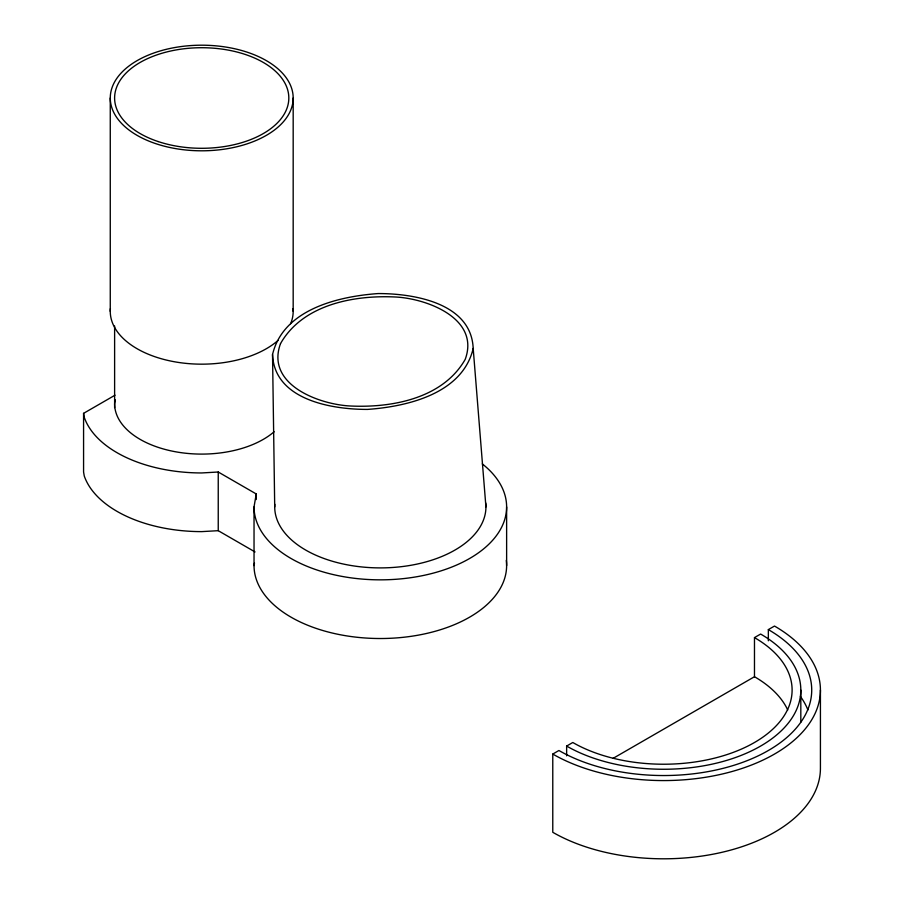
<?xml version="1.0" encoding="UTF-8"?>
<svg xmlns="http://www.w3.org/2000/svg" width="904" height="904" viewBox="0 0 904 904"><rect width="100%" height="100%" fill="white"/><g stroke="black" fill="none" stroke-linecap="round" stroke-linejoin="round"><path stroke-width="1.36" d="M115.294 399.828L114.616 403.805A87.1 50.285 0 0 0 176.438 451.932A87.1 50.285 0 0 0 274.138 431.75M506.296 560.401A126.3 72.919 0 0 1 384.833 638.473A126.3 72.919 0 0 1 254.035 565.599L254.035 506.929L256.239 493.957L218.237 472.012L201.716 472.95A119.769 69.145 0 0 1 84.253 417.298L83.575 413.343L115 395.206M254.035 565.599L254.476 563.011M274.714 506.929L272.533 354.537C283.167 309.405 338.13 296.433 378.143 293.563C413.953 293.484 471.379 303.066 473.187 348.447L485.934 506.929M473.187 348.447C462.554 393.579 407.591 406.54 367.578 409.41C331.768 409.501 274.341 399.918 272.533 354.537M552.773 754.06L558.932 750.501A148.075 85.484 0 0 0 768.343 750.501A148.075 85.484 0 0 0 768.343 629.602L774.502 626.054A156.776 90.513 0 0 1 774.502 754.06A156.776 90.513 0 0 1 552.773 754.06L552.773 832.29A156.776 90.513 0 0 0 723.641 851.907A156.776 90.513 0 0 0 820.425 768.287L820.425 690.057M566.638 746.06L572.797 742.5A128.47 74.173 0 0 0 754.478 742.5A128.47 74.173 0 0 0 754.478 637.602L760.637 634.054A137.182 79.202 0 0 1 760.637 746.06A137.182 79.202 0 0 1 566.638 746.06L566.638 755.834M613.036 758.388L754.478 676.723L754.478 637.602M255.052 551.948L218.237 530.682L201.716 531.62A119.769 69.145 0 0 1 84.253 475.967L83.575 472.012L83.575 413.343M800.82 690.057L800.82 722.183M768.343 629.602L768.343 640.778M506.624 506.929L506.624 565.599M293.178 98.005A91.451 52.805 0 0 1 155.985 143.725A91.451 52.805 0 0 1 155.985 52.274A91.451 52.805 0 0 1 293.178 98.005L293.178 311.36M256.239 493.957L256.239 499.55M218.237 472.012L218.237 530.682M114.616 325.971L114.616 407.602M110.265 98.005L110.265 311.36M482.307 463.91A126.3 72.919 0 0 1 419.512 576.243A126.3 72.919 0 0 1 254.035 506.929M293.054 308.614A91.451 52.805 0 0 1 290.636 323.7M278.025 340.458A91.451 52.805 0 0 1 173.127 361.521A91.451 52.805 0 0 1 110.39 308.614M485.708 502.952A105.61 60.975 0 0 1 381.477 567.893A105.61 60.975 0 0 1 274.816 504.285M754.478 676.723A128.47 74.173 0 0 1 787.734 709.979M800.435 696.453A148.075 85.484 0 0 1 807.927 709.979M280.511 343.61C265.618 384.2 318.016 404.088 349.385 405.941C391.195 408.156 442.757 398.766 465.21 359.374C480.092 318.784 427.705 298.896 396.336 297.043C354.526 294.828 302.964 304.207 280.511 343.61M158.166 141.555A87.1 50.285 0 0 0 288.817 98.005A87.1 50.285 0 0 0 158.166 54.455A87.1 50.285 0 0 0 158.166 141.555"/></g></svg>
